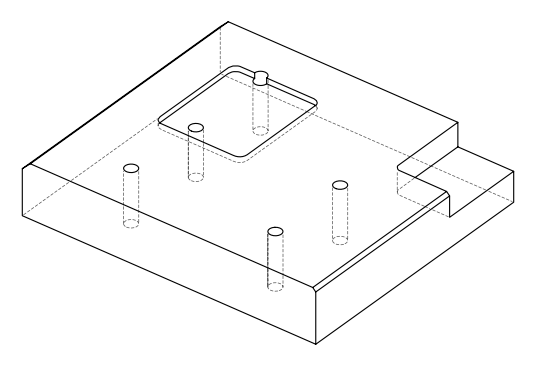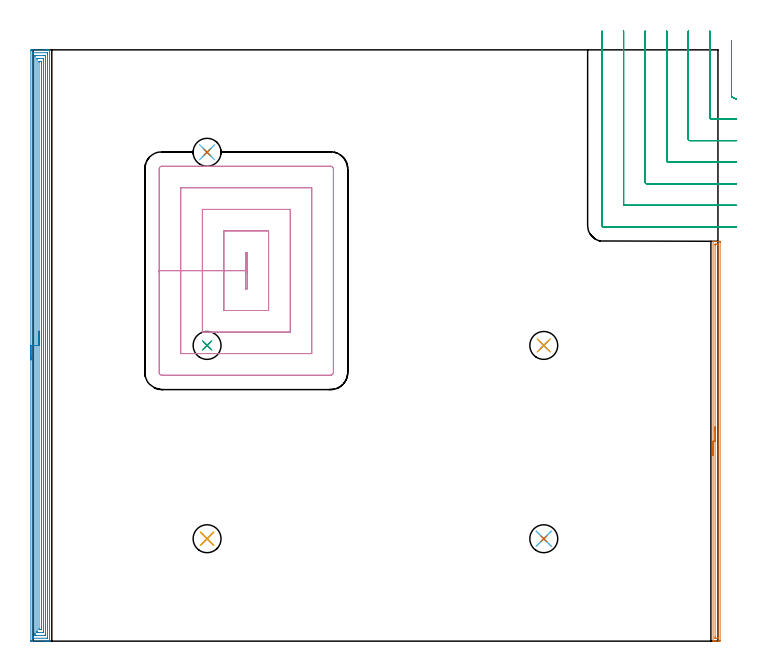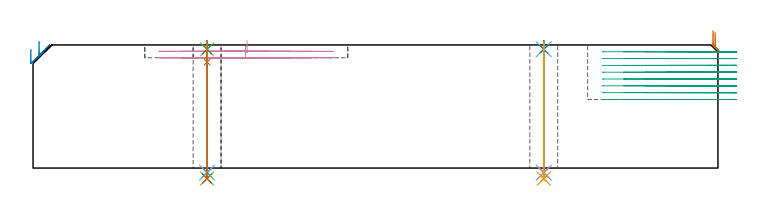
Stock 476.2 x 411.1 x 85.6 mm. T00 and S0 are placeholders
(PLAN: 19 operations, 12 tool changes, 48.7 min)
(1 AREA_MILL | FG_CHAMFER_SURFACE | UGT0205_001 | 4.63 min | 3376 mm3)
(2 AREA_MILL_1 | FG_CHAMFER_SURFACE_1 | UGT0205_001 | 16.7 min | 34739 mm3)
(3 MILL_CORNER_NOTCH_RECTANGULAR | CORNER_NOTCH_RECTANGULAR | UGT0201_094 | Follow Part, ap 5, ae 75% | 17.09 min | 456056 mm3)
(4 MILL_RECTANGULAR_POCKET | POCKET_RECTANGULAR_STRAIGHT | UGT0201_094 | Follow Part, ap 5, ae 75% | 6.33 min | 206507 mm3)
(5 SPOT_DRILL | STEP1HOLE | NXT0321_9005460120000 | 0.05 min | 217 mm3)
(6 SPOT_DRILL_1 | STEP1HOLE_1 | NXT0321_9005460120000 | 0.05 min | 167 mm3)
(7 SPOT_DRILL_2 | STEP1HOLE_2 | NXT0321_9005460120000 | 0.05 min | 190 mm3)
(8 SPOT_DRILL_3 | STEP1HOLE_3 | NXT0321_9005460120000 | 0.05 min | 189 mm3)
(9 SPOT_DRILL_4 | STEP1HOLE_4 | NXT0321_9005460120000 | 0.05 min | 86 mm3)
(10 DRILL_THROUGH_HOLE_INTO_CENTER | STEP1HOLE | NXT0301_065 | 0.36 min | 5737 mm3)
(11 DRILL_TO_ENLARGE_THROUGH_HOLE | STEP1HOLE | UGT0301_261 | 0.38 min | 19300 mm3)
(12 DRILL_THROUGH_HOLE_INTO_CENTER_1 | STEP1HOLE_1 | NXT0301_065 | 0.36 min | 5788 mm3)
(13 DRILL_TO_ENLARGE_THROUGH_HOLE_1 | STEP1HOLE_1 | UGT0301_261 | 0.38 min | 19311 mm3)
(14 DRILL_THROUGH_HOLE_INTO_CENTER_2 | STEP1HOLE_2 | NXT0301_065 | 0.33 min | 5138 mm3)
(15 DRILL_TO_ENLARGE_THROUGH_HOLE_2 | STEP1HOLE_2 | UGT0301_261 | 0.35 min | 17309 mm3)
(16 DRILL_THROUGH_HOLE_INTO_CENTER_3 | STEP1HOLE_3 | NXT0301_065 | 0.36 min | 5739 mm3)
(17 DRILL_TO_ENLARGE_THROUGH_HOLE_3 | STEP1HOLE_3 | UGT0301_261 | 0.38 min | 19344 mm3)
(18 DRILL_THROUGH_HOLE_INTO_CENTER_4 | STEP1HOLE_4 | NXT0301_065 | 0.36 min | 5505 mm3)
(19 DRILL_TO_ENLARGE_THROUGH_HOLE_4 | STEP1HOLE_4 | UGT0301_261 | 0.38 min | 18295 mm3)
(TOOL UGT0205_001 | Chamfer Mill 20 x 3 x 45 deg. | D20 FL50 Z2)
(TOOL UGT0201_094 | End mill 20 mm | D20 FL38 Z4)
(TOOL NXT0321_9005460120000 | NC Spot Drill, 142deg, 12mm, Carbide, Uncoated | D12 PA142 FL30 Z2)
(TOOL NXT0301_065 | Carbide Drill 9.4mm [860.1-0940-075A1-MM 2214] | D9.4 PA140 FL98 Z2)
(TOOL UGT0301_261 | Twist Drill 19.4 mm | D19.4 PA118 FL140 Z2)
(OP 1 AREA_MILL)
G17 G21 G94 G90
T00 M6
G54
G17 G0 G90 X472.8 Y129. S1061 M3
G43 Z95.6 H0
G94 G1 Y129.038 Z94.728 F250.
Y129.152 Z93.863
Y129.341 Z93.012
Y129.603 Z92.18
Y129.937 Z91.374
Y130.34 Z90.6
Y130.809 Z89.864
Y131.34 Z89.172
Y131.929 Z88.529
Y132.572 Z87.94
Y133.264 Z87.408
Y134. Z86.94
Y134.774 Z86.537
Y135.58 Z86.203
Y136.412 Z85.941
Y137.264 Z85.752
Y138.128 Z85.638
Y139. Z85.6
Y277.836
X472.803 Y277.99 Z85.588
X472.901 Y277.998 Z85.491
X473.004 Y278. Z85.395
X473.306 Z85.093
X473.946 Z84.448
X476.004 Z82.393
X476.554 Z81.841
X477.148 Z81.248
X477.423 Y277.997 Z80.973
X477.693 Y277.99 Z80.702
X477.698 Y277.672 Z80.7
X477.7 Y277.389
Y277.104
Y0.611
X477.698 Y0.328
X477.693 Y0.01 Z80.703
X477.423 Y0. Z80.973
X474.266 Z84.13
X473.946 Z84.448
X473.004 Z85.395
X472.902 Y0.001 Z85.49
X472.855 Y0.003 Z85.536
X472.803 Y0.01 Z85.588
X472.8 Y0.164 Z85.6
Y139.
X474.214 Z84.186
X474.215 Y275.328 Z84.185
X474.216 Y275.604 Z84.184
X474.219 Y275.912 Z84.181
X474.221 Y275.98 Z84.179
X474.301 Y275.99 Z84.099
X474.433 Y275.997 Z83.967
X474.815 Y275.999 Z83.585
X475.299 Y276. Z83.101
X475.684 Z82.716
X476.17 Y275.998 Z82.23
X476.262 Y275.992 Z82.138
X476.279 Y275.99 Z82.121
X476.281 Y275.959 Z82.119
X476.284 Y275.881 Z82.116
X476.285 Y275.604 Z82.115
X476.286 Y274.986 Z82.114
X476.285 Y2.672 Z82.115
X476.284 Y2.396 Z82.116
X476.28 Y2.088 Z82.12
X476.279 Y2.02 Z82.121
X476.198 Y2.01 Z82.202
X476.067 Y2.003 Z82.333
X475.684 Y2.001 Z82.716
X475.201 Y2. Z83.199
X474.815 Z83.585
X474.33 Y2.002 Z84.07
X474.238 Y2.008 Z84.162
X474.221 Y2.01 Z84.179
X474.219 Y2.042 Z84.181
X474.216 Y2.119 Z84.184
X474.215 Y2.396 Z84.185
X474.214 Y3.014 Z84.186
Y139.
Y139.872 Z84.224
Y140.737 Z84.338
Y141.588 Z84.526
Y142.42 Z84.789
Y143.226 Z85.123
Y144. Z85.525
Y144.736 Z85.994
Y145.428 Z86.525
Y146.071 Z87.115
Y146.66 Z87.758
Y147.192 Z88.45
Y147.66 Z89.186
Y148.063 Z89.96
Y148.397 Z90.766
Y148.659 Z91.598
Y148.848 Z92.449
Y148.962 Z93.314
Y149. Z94.186
G0 Z95.6
M5
M2
(OP 2 AREA_MILL_1)
G17 G21 G94 G90
T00 M6
G54
G17 G0 G90 X-1.5 Y195.55 S1061 M3
G43 Z95.6 H0
Z82.6
G94 G1 Y195.588 Z81.728 F250.
Y195.702 Z80.864
Y195.891 Z80.012
Y196.153 Z79.18
Y196.487 Z78.374
Y196.89 Z77.6
Y197.358 Z76.864
Y197.89 Z76.172
Y198.479 Z75.529
Y199.122 Z74.94
Y199.814 Z74.408
Y200.55 Z73.94
Y201.324 Z73.537
Y202.13 Z73.203
Y202.962 Z72.941
Y203.814 Z72.752
Y204.678 Z72.638
Y205.55 Z72.6
X-1.499 Y410.487 Z72.601
X-1.496 Y410.861 Z72.602
X-1.493 Y411.09 Z72.605
X-1.13 Y411.095 Z72.968
X-0.529 Y411.1 Z73.569
X8.503 Z82.597
X9.052 Z83.149
X9.378 Z83.474
X9.928 Z84.024
X10.254 Z84.349
X10.906 Z85.006
X11.224 Z85.324
X11.364 Y411.097 Z85.457
X11.498 Y411.09 Z85.589
X11.5 Y410.934 Z85.6
Y0.166
X11.498 Y0.01 Z85.589
X11.364 Y0.003 Z85.457
X11.224 Y0. Z85.324
X10.906 Z85.006
X10.254 Z84.349
X9.052 Z83.149
X8.503 Z82.597
X-1.13 Z72.968
X-1.408 Y0.003 Z72.69
X-1.492 Y0.01 Z72.605
X-1.499 Y0.096 Z72.599
X-1.5 Y0.613 Z72.6
Y205.55
X-0.086 Z74.014
X-0.085 Y408.529 Z74.015
X-0.083 Y408.701 Z74.017
X-0.079 Y409.06 Z74.021
X-0.069 Y409.09 Z74.031
X-0.004 Y409.094 Z74.096
X0.1 Y409.098 Z74.2
X0.231 Y409.1 Z74.331
X9.864 Y409.099 Z83.964
X10.027 Y409.095 Z84.127
X10.056 Y409.092 Z84.156
X10.079 Y409.086 Z84.179
X10.08 Y409.05 Z84.18
X10.084 Y408.874 Z84.184
X10.085 Y408.701 Z84.185
X10.086 Y407.98 Z84.186
X10.085 Y2.571 Z84.185
X10.083 Y2.399 Z84.183
X10.079 Y2.04 Z84.179
X10.069 Y2.01 Z84.169
X10.004 Y2.006 Z84.104
X9.9 Y2.002 Z84.
X9.769 Y2. Z83.869
X0.136 Y2.001 Z74.236
X-0.026 Y2.005 Z74.074
X-0.056 Y2.008 Z74.044
X-0.079 Y2.014 Z74.021
X-0.08 Y2.05 Z74.02
X-0.084 Y2.226 Z74.016
X-0.085 Y2.399 Z74.015
X-0.086 Y3.12 Z74.014
Y205.55
X1.328 Z75.428
X1.329 Y406.194 Z75.429
X1.334 Y406.915 Z75.434
X1.336 Y407.08 Z75.436
X1.497 Y407.09 Z75.597
X2.193 Y407.099 Z76.293
X7.627 Y407.1 Z81.727
X8.325 Y407.097 Z82.425
X8.503 Y407.09 Z82.603
X8.665 Y407.078 Z82.765
X8.668 Y406.915 Z82.768
X8.67 Y406.745 Z82.77
X8.671 Y406.022 Z82.771
X8.672 Y405.85 Z82.772
X8.671 Y4.906 Z82.771
X8.666 Y4.185 Z82.766
X8.664 Y4.02 Z82.764
X8.503 Y4.01 Z82.603
X7.807 Y4.001 Z81.907
X2.373 Y4. Z76.473
X1.675 Y4.003 Z75.775
X1.497 Y4.01 Z75.597
X1.335 Y4.022 Z75.435
X1.332 Y4.185 Z75.432
X1.33 Y4.355 Z75.43
X1.329 Y5.078 Z75.429
X1.328 Y5.25 Z75.428
Y205.55
X2.743 Z76.843
Y404.752
X2.745 Y404.924 Z76.845
X2.75 Y405.061 Z76.85
X2.752 Y405.091 Z76.852
X2.773 Y405.094 Z76.873
X2.825 Y405.097 Z76.925
X3.249 Y405.1 Z77.349
X6.751 Z80.851
X6.78 Z80.88
X7.17 Y405.09 Z81.27
X7.251 Y405.08 Z81.351
X7.254 Y405.023 Z81.354
X7.256 Y404.964 Z81.356
X7.257 Y404.614 Z81.357
Y404.236
Y6.348
X7.255 Y6.176 Z81.355
X7.25 Y6.039 Z81.35
X7.248 Y6.009 Z81.348
X7.227 Y6.006 Z81.327
X7.175 Y6.003 Z81.275
X6.751 Y6. Z80.851
X3.249 Z77.349
X3.22 Z77.32
X2.83 Y6.01 Z76.93
X2.749 Y6.02 Z76.849
X2.746 Y6.077 Z76.846
X2.744 Y6.136 Z76.844
X2.743 Y6.486 Z76.843
Y6.864
Y205.55
X4.157 Z78.257
Y402.45
X4.161 Y402.88 Z78.261
X4.164 Y403.085 Z78.264
X4.369 Y403.094 Z78.469
X5. Y403.098 Z79.1
X5.24 Z79.34
X5.728 Y403.09 Z79.828
X5.836 Y403.079 Z79.936
X5.843 Y402.45 Z79.943
Y8.65
X5.839 Y8.22 Z79.939
X5.836 Y8.015 Z79.936
X5.631 Y8.006 Z79.731
X5. Y8.002 Z79.1
X4.76 Z78.86
X4.272 Y8.01 Z78.372
X4.164 Y8.021 Z78.264
X4.157 Y8.65 Z78.257
Y205.55
Y206.422 Z78.295
Y207.286 Z78.409
Y208.138 Z78.598
Y208.97 Z78.86
Y209.776 Z79.194
Y210.55 Z79.597
Y211.286 Z80.065
Y211.978 Z80.596
Y212.621 Z81.186
Y213.21 Z81.829
Y213.742 Z82.521
Y214.21 Z83.257
Y214.613 Z84.031
Y214.947 Z84.837
Y215.209 Z85.669
Y215.398 Z86.52
Y215.512 Z87.385
Y215.55 Z88.257
G0 Z95.6
M5
M2
(OP 3 MILL_CORNER_NOTCH_RECTANGULAR)
G17 G21 G94 G90
T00 M6
G54
G17 G0 G90 X485.6 Y417.512 S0 M3
G43 Z95.6 H0
Z80.862
G94 G1 Y414.512 F250.
Y378.992 F500.
G3 X486.2 Y378.083 R1.
G1 X488.95 Y376.883 F250.
G0 Z95.6
X470.6 Y424.1
Z80.862
G1 Y421.1
Y363.993 F500.
G3 X471.593 Y363. R1.
G1 X486.2
X489.2 F250.
G0 Z95.6
X455.6 Y424.1
Z80.862
G1 Y421.1
Y348.994 F500.
G3 X456.594 Y348. R1.
G1 X486.2
X489.2 F250.
G0 Z95.6
X440.6 Y424.1
Z80.862
G1 Y421.1
Y333.994 F500.
G3 X441.594 Y333. R1.
G1 X486.2
X489.2 F250.
G0 Z95.6
X425.6 Y424.1
Z80.862
G1 Y421.1
Y318.994 F500.
G3 X426.594 Y318. R1.
G1 X486.2
X489.2 F250.
G0 Z95.6
X410.6 Y424.1
Z80.862
G1 Y421.1
Y303.995 F500.
G3 X411.595 Y303. R1.
G1 X486.2
X489.2 F250.
G0 Z95.6
X395.6 Y424.1
Z80.862
G1 Y421.1
Y288.995 F500.
G3 X396.595 Y288. R1.
G1 X486.199
X489.199 F250.
G0 Z95.6
X485.6 Y417.512
Z76.125
G1 Y414.512
Y378.992 F500.
G3 X486.2 Y378.083 R1.
G1 X488.95 Y376.883 F250.
G0 Z95.6
X470.6 Y424.1
Z76.125
G1 Y421.1
Y363.993 F500.
G3 X471.593 Y363. R1.
G1 X486.2
X489.2 F250.
G0 Z95.6
X455.6 Y424.1
Z76.125
G1 Y421.1
Y348.994 F500.
G3 X456.594 Y348. R1.
G1 X486.2
X489.2 F250.
G0 Z95.6
X440.6 Y424.1
Z76.125
G1 Y421.1
Y333.994 F500.
G3 X441.594 Y333. R1.
G1 X486.2
X489.2 F250.
G0 Z95.6
X425.6 Y424.1
Z76.125
G1 Y421.1
Y318.994 F500.
G3 X426.594 Y318. R1.
G1 X486.2
X489.2 F250.
G0 Z95.6
X410.6 Y424.1
Z76.125
G1 Y421.1
Y303.995 F500.
G3 X411.595 Y303. R1.
G1 X486.2
X489.2 F250.
G0 Z95.6
X395.6 Y424.1
Z76.125
G1 Y421.1
Y288.995 F500.
G3 X396.595 Y288. R1.
G1 X486.2
X489.2 F250.
G0 Z95.6
X485.6 Y417.512
Z71.387
G1 Y414.512
Y378.992 F500.
G3 X486.2 Y378.083 R1.
G1 X488.95 Y376.883 F250.
G0 Z95.6
X470.6 Y424.1
Z71.387
G1 Y421.1
Y363.993 F500.
G3 X471.593 Y363. R1.
G1 X486.2
X489.2 F250.
G0 Z95.6
X455.6 Y424.1
Z71.387
G1 Y421.1
Y348.994 F500.
G3 X456.594 Y348. R1.
G1 X486.2
X489.2 F250.
G0 Z95.6
X440.6 Y424.1
Z71.387
G1 Y421.1
Y333.994 F500.
G3 X441.594 Y333. R1.
G1 X486.2
X489.2 F250.
G0 Z95.6
X425.6 Y424.1
Z71.387
G1 Y421.1
Y318.994 F500.
G3 X426.594 Y318. R1.
G1 X486.2
X489.2 F250.
G0 Z95.6
X410.6 Y424.1
Z71.387
G1 Y421.1
Y303.995 F500.
G3 X411.595 Y303. R1.
G1 X486.2
X489.2 F250.
G0 Z95.6
X395.6 Y424.1
Z71.387
G1 Y421.1
Y288.995 F500.
G3 X396.595 Y288. R1.
G1 X486.2
X489.2 F250.
G0 Z95.6
X485.6 Y417.512
Z66.65
G1 Y414.512
Y378.992 F500.
G3 X486.2 Y378.083 R1.
G1 X488.95 Y376.883 F250.
G0 Z95.6
X470.6 Y424.1
Z66.65
G1 Y421.1
Y363.993 F500.
G3 X471.593 Y363. R1.
G1 X486.2
X489.2 F250.
G0 Z95.6
X455.6 Y424.1
Z66.65
G1 Y421.1
Y348.994 F500.
G3 X456.594 Y348. R1.
G1 X486.2
X489.2 F250.
G0 Z95.6
X440.6 Y424.1
Z66.65
G1 Y421.1
Y333.994 F500.
G3 X441.594 Y333. R1.
G1 X486.2
X489.2 F250.
G0 Z95.6
X425.6 Y424.1
Z66.65
G1 Y421.1
Y318.994 F500.
G3 X426.594 Y318. R1.
G1 X486.2
X489.2 F250.
G0 Z95.6
X410.6 Y424.1
Z66.65
G1 Y421.1
Y303.995 F500.
G3 X411.595 Y303. R1.
G1 X486.2
X489.2 F250.
G0 Z95.6
X395.6 Y424.1
Z66.65
G1 Y421.1
Y288.995 F500.
G3 X396.595 Y288. R1.
G1 X486.2
X489.2 F250.
G0 Z95.6
X485.6 Y417.512
Z61.912
G1 Y414.512
Y378.992 F500.
G3 X486.2 Y378.083 R1.
G1 X488.95 Y376.883 F250.
G0 Z95.6
X470.6 Y424.1
Z61.912
G1 Y421.1
Y363.993 F500.
G3 X471.593 Y363. R1.
G1 X486.2
X489.2 F250.
G0 Z95.6
X455.6 Y424.1
Z61.912
G1 Y421.1
Y348.994 F500.
G3 X456.594 Y348. R1.
G1 X486.2
X489.2 F250.
G0 Z95.6
X440.6 Y424.1
Z61.912
G1 Y421.1
Y333.994 F500.
G3 X441.594 Y333. R1.
G1 X486.2
X489.2 F250.
G0 Z95.6
X425.6 Y424.1
Z61.912
G1 Y421.1
Y318.994 F500.
G3 X426.594 Y318. R1.
G1 X486.2
X489.2 F250.
G0 Z95.6
X410.6 Y424.1
Z61.912
G1 Y421.1
Y303.995 F500.
G3 X411.595 Y303. R1.
G1 X486.2
X489.2 F250.
G0 Z95.6
X395.6 Y424.1
Z61.912
G1 Y421.1
Y288.995 F500.
G3 X396.595 Y288. R1.
G1 X486.2
X489.2 F250.
G0 Z95.6
X485.6 Y417.512
Z57.175
G1 Y414.512
Y378.992 F500.
G3 X486.2 Y378.083 R1.
G1 X488.95 Y376.883 F250.
G0 Z95.6
X470.6 Y424.1
Z57.175
G1 Y421.1
Y363.993 F500.
G3 X471.593 Y363. R1.
G1 X486.2
X489.2 F250.
G0 Z95.6
X455.6 Y424.1
Z57.175
G1 Y421.1
Y348.994 F500.
G3 X456.594 Y348. R1.
G1 X486.2
X489.2 F250.
G0 Z95.6
X440.6 Y424.1
Z57.175
G1 Y421.1
Y333.994 F500.
G3 X441.594 Y333. R1.
G1 X486.2
X489.2 F250.
G0 Z95.6
X425.6 Y424.1
Z57.175
G1 Y421.1
Y318.994 F500.
G3 X426.594 Y318. R1.
G1 X486.2
X489.2 F250.
G0 Z95.6
X410.6 Y424.1
Z57.175
G1 Y421.1
Y303.995 F500.
G3 X411.595 Y303. R1.
G1 X486.2
X489.2 F250.
G0 Z95.6
X395.6 Y424.1
Z57.175
G1 Y421.1
Y288.995 F500.
G3 X396.595 Y288. R1.
G1 X486.2
X489.2 F250.
G0 Z95.6
X485.6 Y417.512
Z52.437
G1 Y414.512
Y378.992 F500.
G3 X486.2 Y378.083 R1.
G1 X488.95 Y376.883 F250.
G0 Z95.6
X470.6 Y424.1
Z52.437
G1 Y421.1
Y363.993 F500.
G3 X471.593 Y363. R1.
G1 X486.2
X489.2 F250.
G0 Z95.6
X455.6 Y424.1
Z52.437
G1 Y421.1
Y348.994 F500.
G3 X456.594 Y348. R1.
G1 X486.2
X489.2 F250.
G0 Z95.6
X440.6 Y424.1
Z52.437
G1 Y421.1
Y333.994 F500.
G3 X441.594 Y333. R1.
G1 X486.2
X489.2 F250.
G0 Z95.6
X425.6 Y424.1
Z52.437
G1 Y421.1
Y318.994 F500.
G3 X426.594 Y318. R1.
G1 X486.2
X489.2 F250.
G0 Z95.6
X410.6 Y424.1
Z52.437
G1 Y421.1
Y303.995 F500.
G3 X411.595 Y303. R1.
G1 X486.2
X489.2 F250.
G0 Z95.6
X395.6 Y424.1
Z52.437
G1 Y421.1
Y288.995 F500.
G3 X396.595 Y288. R1.
G1 X486.2
X489.2 F250.
G0 Z95.6
X485.6 Y417.512
Z47.7
G1 Y414.512
Y378.992 F500.
G3 X486.2 Y378.083 R1.
G1 X488.95 Y376.883 F250.
G0 Z95.6
X470.6 Y424.1
Z47.7
G1 Y421.1
Y363.993 F500.
G3 X471.593 Y363. R1.
G1 X486.2
X489.2 F250.
G0 Z95.6
X455.6 Y424.1
Z47.7
G1 Y421.1
Y348.994 F500.
G3 X456.594 Y348. R1.
G1 X486.2
X489.2 F250.
G0 Z95.6
X440.6 Y424.1
Z47.7
G1 Y421.1
Y333.994 F500.
G3 X441.594 Y333. R1.
G1 X486.2
X489.2 F250.
G0 Z95.6
X425.6 Y424.1
Z47.7
G1 Y421.1
Y318.994 F500.
G3 X426.594 Y318. R1.
G1 X486.2
X489.2 F250.
G0 Z95.6
X410.6 Y424.1
Z47.7
G1 Y421.1
Y303.995 F500.
G3 X411.595 Y303. R1.
G1 X486.2
X489.2 F250.
G0 Z95.6
X395.6 Y424.1
Z47.7
G1 Y421.1
Y288.995 F500.
G3 X396.595 Y288. R1.
G1 X486.2
X489.2 F250.
G0 Z95.6
M5
M2
(OP 4 MILL_RECTANGULAR_POCKET)
G17 G21 G94 G90
T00 M6
G54
G17 G0 G90 X148.8 Y256.146 S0 M3
G43 Z95.6 H0
Z88.6
G94 G1 Y270.2 Z84.834 F250.
X147.7 Z84.54
Y257.55 Z81.15
Y244.9 F500.
X148.8
Y270.2
X147.7
Y257.55
X132.7
Y229.9
X163.8
Y285.2
X132.7
Y257.55
X117.7
Y214.9
X178.8
Y300.2
X117.7
Y257.55
X102.7
Y199.9
X193.8
Y315.2
X102.7
Y257.55
X87.7
Y186.8
G3 X89.6 Y184.9 R1.9
G1 X206.9
G3 X208.8 Y186.8 R1.9
G1 Y328.3
G3 X206.9 Y330.2 R1.9
G1 X89.6
G3 X87.7 Y328.3 R1.9
G1 Y257.55
Y256.55
G0 X148.8 Y256.146 Z84.15
G1 Y270.2 Z80.384 F250.
X147.7 Z80.09
Y257.55 Z76.7
Y244.9 F500.
X148.8
Y270.2
X147.7
Y257.55
X132.7
Y229.9
X163.8
Y285.2
X132.7
Y257.55
X117.7
Y214.9
X178.8
Y300.2
X117.7
Y257.55
X102.7
Y199.9
X193.8
Y315.2
X102.7
Y257.55
X87.7
Y186.8
G3 X89.6 Y184.9 R1.9
G1 X206.9
G3 X208.8 Y186.8 R1.9
G1 Y328.3
G3 X206.9 Y330.2 R1.9
G1 X89.6
G3 X87.7 Y328.3 R1.9
G1 Y257.55
Y256.55
G0 Z95.6
M5
M2
(OP 5 SPOT_DRILL)
G17 G21 G94 G90
T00 M6
G54
G17 G0 G90 X121. Y71.2 S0 M3
G43 Z95.6 H0
G94 G81 G98 Z82.6 F250. R88.6
G80
M5
M2
(OP 6 SPOT_DRILL_1)
G17 G21 G94 G90
T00 M6
G54
G17 G0 G90 X355.1 Y71.2 S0 M3
G43 Z95.6 H0
G94 G81 G98 Z82.6 F250. R88.6
G80
M5
M2
(OP 7 SPOT_DRILL_2)
G17 G21 G94 G90
T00 M6
G54
G17 G0 G90 X121. Y205.6 S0 M3
G43 Z95.6 H0
G94 G81 G98 Z73.7 F250. R79.7
G80
M5
M2
(OP 8 SPOT_DRILL_3)
G17 G21 G94 G90
T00 M6
G54
G17 G0 G90 X355.1 Y205.6 S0 M3
G43 Z95.6 H0
G94 G81 G98 Z82.6 F250. R88.6
G80
M5
M2
(OP 9 SPOT_DRILL_4)
G17 G21 G94 G90
T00 M6
G54
G17 G0 G90 X121. Y339.9 S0 M3
G43 Z95.6 H0
G94 G81 G98 Z82.6 F250. R88.6
G80
M5
M2
(OP 10 DRILL_THROUGH_HOLE_INTO_CENTER)
G17 G21 G94 G90
T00 M6
G54
G17 G0 G90 X121. Y71.2 S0 M3
G43 Z95.6 H1
G94 G73 G98 Z-3.211 F250. Q8.881 R87.6
G80
M5
M2
(OP 11 DRILL_TO_ENLARGE_THROUGH_HOLE)
G17 G21 G94 G90
T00 M6
G54
G17 G0 G90 X121. Y71.2 S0 M3
G43 Z95.6 H0
G94 G73 G98 Z-7.328 F250. Q18.586 R87.6
G80
M5
M2
(OP 12 DRILL_THROUGH_HOLE_INTO_CENTER_1)
G17 G21 G94 G90
T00 M6
G54
G17 G0 G90 X355.1 Y71.2 S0 M3
G43 Z95.6 H1
G94 G73 G98 Z-3.211 F250. Q8.881 R87.6
G80
M5
M2
(OP 13 DRILL_TO_ENLARGE_THROUGH_HOLE_1)
G17 G21 G94 G90
T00 M6
G54
G17 G0 G90 X355.1 Y71.2 S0 M3
G43 Z95.6 H0
G94 G73 G98 Z-7.328 F250. Q18.586 R87.6
G80
M5
M2
(OP 14 DRILL_THROUGH_HOLE_INTO_CENTER_2)
G17 G21 G94 G90
T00 M6
G54
G17 G0 G90 X121. Y205.6 S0 M3
G43 Z95.6 H1
G94 G73 G98 Z-3.211 F250. Q8.879 R78.7
G80
M5
M2
(OP 15 DRILL_TO_ENLARGE_THROUGH_HOLE_2)
G17 G21 G94 G90
T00 M6
G54
G17 G0 G90 X121. Y205.6 S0 M3
G43 Z95.6 H0
G94 G73 G98 Z-7.328 F250. Q16.806 R78.7
G80
M5
M2
(OP 16 DRILL_THROUGH_HOLE_INTO_CENTER_3)
G17 G21 G94 G90
T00 M6
G54
G17 G0 G90 X355.1 Y205.6 S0 M3
G43 Z95.6 H1
G94 G73 G98 Z-3.211 F250. Q8.881 R87.6
G80
M5
M2
(OP 17 DRILL_TO_ENLARGE_THROUGH_HOLE_3)
G17 G21 G94 G90
T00 M6
G54
G17 G0 G90 X355.1 Y205.6 S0 M3
G43 Z95.6 H0
G94 G73 G98 Z-7.328 F250. Q18.586 R87.6
G80
M5
M2
(OP 18 DRILL_THROUGH_HOLE_INTO_CENTER_4)
G17 G21 G94 G90
T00 M6
G54
G17 G0 G90 X121. Y339.9 S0 M3
G43 Z95.6 H1
G94 G73 G98 Z-3.211 F250. Q8.881 R87.6
G80
M5
M2
(OP 19 DRILL_TO_ENLARGE_THROUGH_HOLE_4)
G17 G21 G94 G90
T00 M6
G54
G17 G0 G90 X121. Y339.9 S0 M3
G43 Z95.6 H0
G94 G73 G98 Z-7.328 F250. Q18.586 R87.6
G80
M5
M2
